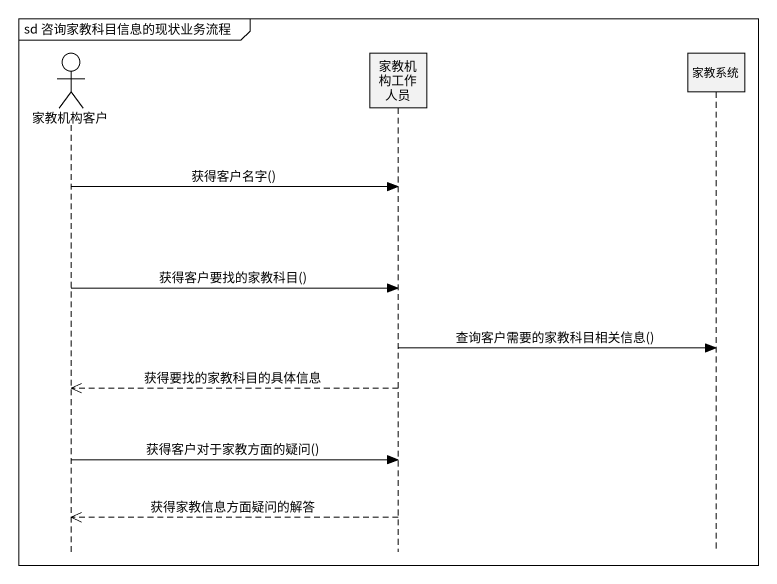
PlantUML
@startuml
mainframe sd 咨询家教科目信息的现状业务流程
hide footbox
actor 家教机构客户
participant 家教机构工作人员
participant 家教系统

家教机构客户 -> 家教机构工作人员 : 获得客户名字()
家教机构客户 -> 家教机构工作人员 : 获得客户要找的家教科目()
家教机构工作人员 -> 家教系统 : 查询客户需要的家教科目相关信息()
家教机构工作人员 -->> 家教机构客户 : 获得要找的家教科目的具体信息
家教机构客户 -> 家教机构工作人员 : 获得客户对于家教方面的疑问()
家教机构工作人员 -->> 家教机构客户 : 获得家教信息方面疑问的解答
@enduml
